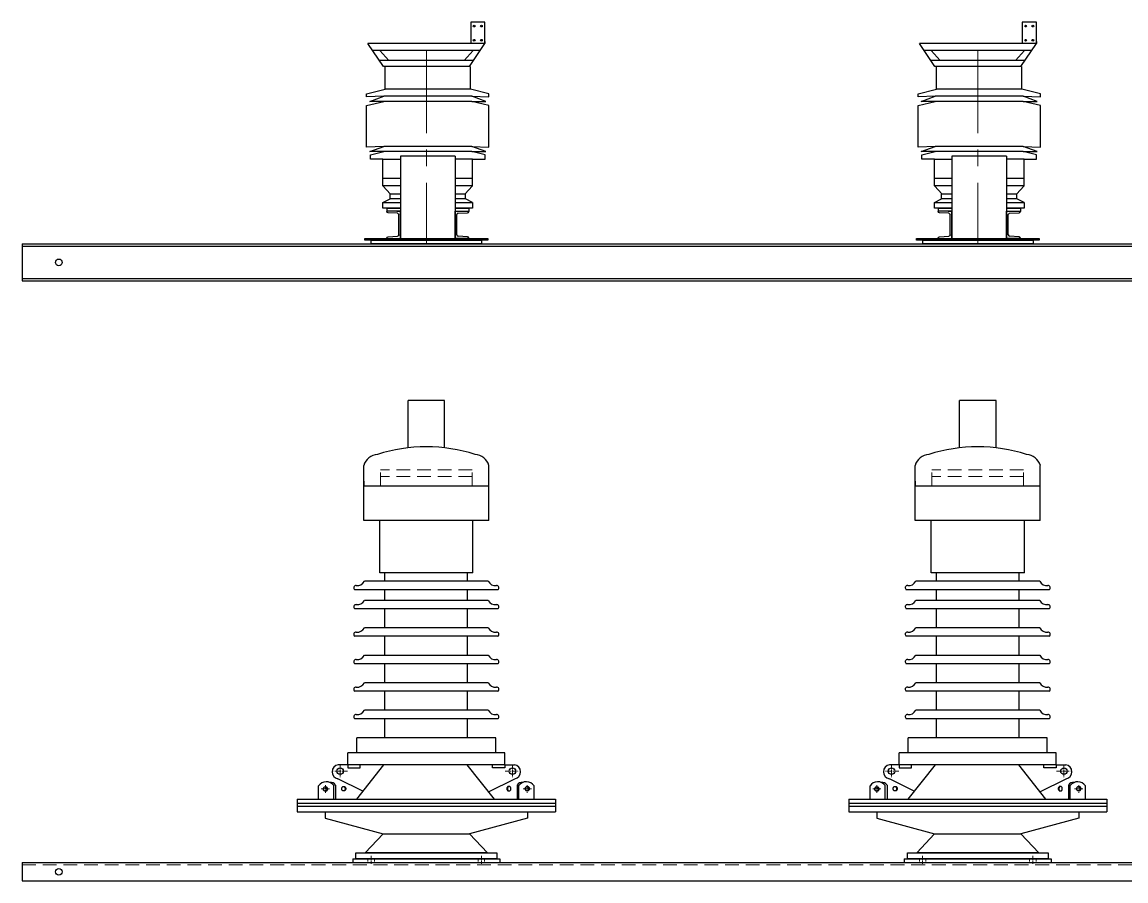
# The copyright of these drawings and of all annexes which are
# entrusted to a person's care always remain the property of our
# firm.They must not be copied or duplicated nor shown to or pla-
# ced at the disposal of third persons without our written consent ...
# Model space of a CAD drawing. Header units: millimetres. Extents: x 10361 to 247647, y -80752 to 9419.
# Drawn here: x 204229 to 207232, y -80752 to -78417 of the extents above; entities that cross this region are included whole.
import ezdxf

# ---------------------------------------------------------------- set-up
doc = ezdxf.new("R2010")
doc.units = ezdxf.units.MM
doc.header["$LTSCALE"] = 300
doc.linetypes.add('CENTER', pattern=[2, 1.25, -0.25, 0.25, -0.25])
doc.linetypes.add('HIDDEN', pattern=[0.375, 0.25, -0.125])
for name, color, linetype, lineweight in [('Center line', 136, 'CENTER', 15), ('HIDDEN', 4, 'HIDDEN', 13), ('HOLE', 250, 'Continuous', 30), ('LINE', 155, 'Continuous', 30)]:
    doc.layers.add(name, color=color, linetype=linetype, lineweight=lineweight)

# ---------------------------------------------------------------- blocks, each defined once
blk = doc.blocks.new('A$C7CA32FAE')
for p, q in [((0, 0), (0, 100)), ((0, 100), (50, 100)), ((6.1, 13), (6.1, 87)), ((11, 92), (45.1, 93.8)), ((50, 100), (50, 98.8)), ((45.1, 6.2), (11, 8)), ((50, 0), (50, 1.2)), ((50, 0), (0, 0))]:
    blk.add_line(p, q)
for centre, start, end in [((11.1, 87), 91.6627, 180), ((45, 98.8), 271.6627, 0), ((11.1, 13), 180, 268.3373), ((45, 1.2), 0, 88.3373)]:
    blk.add_arc(centre, 5, start, end)

msp = doc.modelspace()

# ---------------------------------------------------------------- linework, layer by layer
at = {"layer": 'Center line', "color": 7, "ltscale": 0.6, "true_color": 0xffffff}
for p, q in [((205329, -78494.2, -0.2), (205329, -79020.6, -0.2)), ((206829, -78494.2, -0.2), (206829, -79020.6, -0.2))]:
    msp.add_line(p, q, dxfattribs=at)
at = {"layer": 'Center line', "color": 7, "ltscale": 0.03, "true_color": 0xffffff}
for p, q in [((205094.2, -80437.1, 0), (205094.2, -80470.6, 0)), ((205563, -80437.1, 0), (205563, -80470.6, 0)), ((206594.2, -80437.1, 0), (206594.2, -80470.6, 0)), ((207063, -80437.1, 0), (207063, -80470.6, 0)), ((205114.2, -80453.9, 0), (205077.4, -80453.9, 0)), ((205543, -80453.9, 0), (205579.8, -80453.9, 0)), ((206614.2, -80453.9, 0), (206577.4, -80453.9, 0)), ((207043, -80453.9, 0), (207079.8, -80453.9, 0)), ((205042.8, -80501.8, 0), (205065.4, -80501.8, 0)), ((205054, -80492.1, 0), (205054, -80513.2, 0)), ((205614.4, -80501.8, 0), (205591.8, -80501.8, 0)), ((205603.2, -80492.1, 0), (205603.2, -80513.2, 0)), ((206542.8, -80501.8, 0), (206565.4, -80501.8, 0)), ((206554, -80492.1, 0), (206554, -80513.2, 0)), ((207114.4, -80501.8, 0), (207091.8, -80501.8, 0)), ((207103.2, -80492.1, 0), (207103.2, -80513.2, 0)), ((205178.6, -80684.4, 0), (205178.6, -80706.1, 0)), ((205478.6, -80684.4, 0), (205478.6, -80706.1, 0)), ((206678.6, -80684.4, 0), (206678.6, -80706.1, 0)), ((206978.6, -80684.4, 0), (206978.6, -80706.1, 0))]:
    msp.add_line(p, q, dxfattribs=at)
at = {"layer": 'HIDDEN', "color": 7, "ltscale": 0.5, "true_color": 0xffffff}
for p, q in [((205453.3, -79635, -0.2), (205203.9, -79635, -0.2)), ((205203.9, -79679.4, -0.2), (205203.9, -79635, -0.2)), ((205453.3, -79653.2, -0.2), (205203.9, -79653.2, -0.2)), ((205453.3, -79679.4, -0.2), (205453.3, -79635, -0.2)), ((206953.3, -79635, -0.2), (206703.9, -79635, -0.2)), ((206703.9, -79679.4, -0.2), (206703.9, -79635, -0.2)), ((206953.3, -79653.2, -0.2), (206703.9, -79653.2, -0.2)), ((206953.3, -79679.4, -0.2), (206953.3, -79635, -0.2)), ((204229, -80708.4, 0), (209429, -80708.4, 0))]:
    msp.add_line(p, q, dxfattribs=at)
at = {"layer": 'HIDDEN', "color": 7, "ltscale": 0.03, "true_color": 0xffffff}
for p, q in [((205169.8, -80692.3, 0), (205169.8, -80704.4, 0)), ((205187.3, -80692.3, 0), (205187.3, -80704.4, 0)), ((205469.8, -80692.3, 0), (205469.8, -80704.4, 0)), ((205487.3, -80692.3, 0), (205487.3, -80704.4, 0)), ((206669.8, -80692.3, 0), (206669.8, -80704.4, 0)), ((206687.3, -80692.3, 0), (206687.3, -80704.4, 0)), ((206969.8, -80692.3, 0), (206969.8, -80704.4, 0)), ((206987.3, -80692.3, 0), (206987.3, -80704.4, 0))]:
    msp.add_line(p, q, dxfattribs=at)
at = {"layer": 'HOLE', "color": 7, "true_color": 0xffffff, "elevation": 0, "flags": 128}
for points in [[(205053.3, -80496.3), (205054.2, -80496.4), (205055.1, -80496.7), (205055.9, -80497.3), (205056.6, -80498), (205057.2, -80498.9), (205057.6, -80499.9), (205057.9, -80501), (205058, -80502.1), (205058, -80503.3), (205057.8, -80504.4), (205057.4, -80505.5), (205056.9, -80506.4), (205056.2, -80507.2), (205055.5, -80507.8), (205054.7, -80508.3), (205053.8, -80508.5), (205052.9, -80508.5), (205052, -80508.3), (205051.2, -80507.8), (205050.4, -80507.2), (205049.8, -80506.4), (205049.3, -80505.5), (205048.9, -80504.4), (205048.7, -80503.3), (205048.6, -80502.1), (205048.8, -80501), (205049.1, -80499.9), (205049.5, -80498.9), (205050.1, -80498), (205050.8, -80497.3), (205051.6, -80496.7), (205052.4, -80496.4)], [(205602.5, -80495.4), (205603.4, -80495.6), (205604.3, -80495.9), (205605, -80496.4), (205605.7, -80497.1), (205606.3, -80498), (205606.8, -80499), (205607.1, -80500.1), (205607.2, -80501.3), (205607.2, -80502.4), (205606.9, -80503.6), (205606.6, -80504.6), (205606.1, -80505.6), (205605.4, -80506.4), (205604.7, -80507), (205603.8, -80507.4), (205603, -80507.6), (205602.1, -80507.6), (205601.2, -80507.4), (205600.4, -80507), (205599.6, -80506.4), (205599, -80505.6), (205598.4, -80504.6), (205598.1, -80503.6), (205597.9, -80502.4), (205597.8, -80501.3), (205597.9, -80500.1), (205598.2, -80499), (205598.7, -80498), (205599.3, -80497.1), (205600, -80496.4), (205600.8, -80495.9), (205601.6, -80495.6)], [(206553.3, -80496.3), (206554.2, -80496.4), (206555.1, -80496.7), (206555.9, -80497.3), (206556.6, -80498), (206557.2, -80498.9), (206557.6, -80499.9), (206557.9, -80501), (206558, -80502.1), (206558, -80503.3), (206557.8, -80504.4), (206557.4, -80505.5), (206556.9, -80506.4), (206556.2, -80507.2), (206555.5, -80507.8), (206554.7, -80508.3), (206553.8, -80508.5), (206552.9, -80508.5), (206552, -80508.3), (206551.2, -80507.8), (206550.4, -80507.2), (206549.8, -80506.4), (206549.3, -80505.5), (206548.9, -80504.4), (206548.7, -80503.3), (206548.6, -80502.1), (206548.8, -80501), (206549.1, -80499.9), (206549.5, -80498.9), (206550.1, -80498), (206550.8, -80497.3), (206551.6, -80496.7), (206552.4, -80496.4)], [(207102.5, -80495.4), (207103.4, -80495.6), (207104.3, -80495.9), (207105, -80496.4), (207105.7, -80497.1), (207106.3, -80498), (207106.8, -80499), (207107.1, -80500.1), (207107.2, -80501.3), (207107.2, -80502.4), (207106.9, -80503.6), (207106.6, -80504.6), (207106.1, -80505.6), (207105.4, -80506.4), (207104.7, -80507), (207103.8, -80507.4), (207103, -80507.6), (207102.1, -80507.6), (207101.2, -80507.4), (207100.4, -80507), (207099.6, -80506.4), (207099, -80505.6), (207098.4, -80504.6), (207098.1, -80503.6), (207097.9, -80502.4), (207097.8, -80501.3), (207097.9, -80500.1), (207098.2, -80499), (207098.7, -80498), (207099.3, -80497.1), (207100, -80496.4), (207100.8, -80495.9), (207101.6, -80495.6)]]:
    msp.add_lwpolyline(points, close=True, dxfattribs=at)
for points in [[(205054.2, -80496.4), (205055.1, -80496.3), (205056, -80496.4), (205056.9, -80496.8), (205057.6, -80497.3), (205058.3, -80498.1), (205058.9, -80499), (205059.3, -80500.1), (205059.6, -80501.2), (205059.7, -80502.4), (205059.6, -80503.6), (205059.3, -80504.7), (205058.9, -80505.8), (205058.3, -80506.7), (205057.6, -80507.4), (205056.9, -80508), (205056, -80508.4), (205055.1, -80508.5), (205054.2, -80508.4)], [(205603.3, -80495.5), (205604.3, -80495.4), (205605.2, -80495.6), (205606, -80495.9), (205606.8, -80496.5), (205607.5, -80497.3), (205608.1, -80498.2), (205608.5, -80499.2), (205608.8, -80500.4), (205608.9, -80501.6), (205608.8, -80502.7), (205608.5, -80503.9), (205608.1, -80504.9), (205607.5, -80505.8), (205606.8, -80506.6), (205606, -80507.2), (205605.2, -80507.5), (205604.3, -80507.7), (205603.3, -80507.6)], [(206554.2, -80496.4), (206555.1, -80496.3), (206556, -80496.4), (206556.9, -80496.8), (206557.6, -80497.3), (206558.3, -80498.1), (206558.9, -80499), (206559.3, -80500.1), (206559.6, -80501.2), (206559.7, -80502.4), (206559.6, -80503.6), (206559.3, -80504.7), (206558.9, -80505.8), (206558.3, -80506.7), (206557.6, -80507.4), (206556.9, -80508), (206556, -80508.4), (206555.1, -80508.5), (206554.2, -80508.4)], [(207103.3, -80495.5), (207104.3, -80495.4), (207105.2, -80495.6), (207106, -80495.9), (207106.8, -80496.5), (207107.5, -80497.3), (207108.1, -80498.2), (207108.5, -80499.2), (207108.8, -80500.4), (207108.9, -80501.6), (207108.8, -80502.7), (207108.5, -80503.9), (207108.1, -80504.9), (207107.5, -80505.8), (207106.8, -80506.6), (207106, -80507.2), (207105.2, -80507.5), (207104.3, -80507.7), (207103.3, -80507.6)]]:
    msp.add_lwpolyline(points, dxfattribs=at)
at = {"layer": 'HOLE', "color": 7, "true_color": 0xffffff, "extrusion": (0, 0, -1), "elevation": 0, "flags": 128}
for points in [[(-205103.1, -80495.4), (-205104, -80495.6), (-205104.9, -80495.9), (-205105.7, -80496.4), (-205106.4, -80497.1), (-205107, -80498), (-205107.4, -80499), (-205107.7, -80500.1), (-205107.8, -80501.3), (-205107.8, -80502.4), (-205107.6, -80503.6), (-205107.2, -80504.6), (-205106.7, -80505.6), (-205106, -80506.4), (-205105.3, -80507), (-205104.4, -80507.4), (-205103.6, -80507.6), (-205102.7, -80507.6), (-205101.8, -80507.4), (-205101, -80507), (-205100.2, -80506.4), (-205099.6, -80505.6), (-205099.1, -80504.6), (-205098.7, -80503.6), (-205098.5, -80502.4), (-205098.4, -80501.3), (-205098.6, -80500.1), (-205098.9, -80499), (-205099.3, -80498), (-205099.9, -80497.1), (-205100.6, -80496.4), (-205101.4, -80495.9), (-205102.2, -80495.6)], [(-205554.1, -80495.4), (-205553.2, -80495.6), (-205552.3, -80495.9), (-205551.5, -80496.4), (-205550.8, -80497.1), (-205550.2, -80498), (-205549.8, -80499), (-205549.5, -80500.1), (-205549.4, -80501.3), (-205549.4, -80502.4), (-205549.6, -80503.6), (-205550, -80504.6), (-205550.5, -80505.6), (-205551.2, -80506.4), (-205551.9, -80507), (-205552.7, -80507.4), (-205553.6, -80507.6), (-205554.5, -80507.6), (-205555.4, -80507.4), (-205556.2, -80507), (-205557, -80506.4), (-205557.6, -80505.6), (-205558.1, -80504.6), (-205558.5, -80503.6), (-205558.7, -80502.4), (-205558.7, -80501.3), (-205558.6, -80500.1), (-205558.3, -80499), (-205557.9, -80498), (-205557.3, -80497.1), (-205556.6, -80496.4), (-205555.8, -80495.9), (-205554.9, -80495.6)], [(-206603.1, -80495.4), (-206604, -80495.6), (-206604.9, -80495.9), (-206605.7, -80496.4), (-206606.4, -80497.1), (-206607, -80498), (-206607.4, -80499), (-206607.7, -80500.1), (-206607.8, -80501.3), (-206607.8, -80502.4), (-206607.6, -80503.6), (-206607.2, -80504.6), (-206606.7, -80505.6), (-206606, -80506.4), (-206605.3, -80507), (-206604.4, -80507.4), (-206603.6, -80507.6), (-206602.7, -80507.6), (-206601.8, -80507.4), (-206601, -80507), (-206600.2, -80506.4), (-206599.6, -80505.6), (-206599.1, -80504.6), (-206598.7, -80503.6), (-206598.5, -80502.4), (-206598.4, -80501.3), (-206598.6, -80500.1), (-206598.9, -80499), (-206599.3, -80498), (-206599.9, -80497.1), (-206600.6, -80496.4), (-206601.4, -80495.9), (-206602.2, -80495.6)], [(-207054.1, -80495.4), (-207053.2, -80495.6), (-207052.3, -80495.9), (-207051.5, -80496.4), (-207050.8, -80497.1), (-207050.2, -80498), (-207049.8, -80499), (-207049.5, -80500.1), (-207049.4, -80501.3), (-207049.4, -80502.4), (-207049.6, -80503.6), (-207050, -80504.6), (-207050.5, -80505.6), (-207051.2, -80506.4), (-207051.9, -80507), (-207052.7, -80507.4), (-207053.6, -80507.6), (-207054.5, -80507.6), (-207055.4, -80507.4), (-207056.2, -80507), (-207057, -80506.4), (-207057.6, -80505.6), (-207058.1, -80504.6), (-207058.5, -80503.6), (-207058.7, -80502.4), (-207058.7, -80501.3), (-207058.6, -80500.1), (-207058.3, -80499), (-207057.9, -80498), (-207057.3, -80497.1), (-207056.6, -80496.4), (-207055.8, -80495.9), (-207054.9, -80495.6)]]:
    msp.add_lwpolyline(points, close=True, dxfattribs=at)
for points in [[(-205104, -80495.5), (-205104.9, -80495.4), (-205105.8, -80495.6), (-205106.6, -80495.9), (-205107.4, -80496.5), (-205108.1, -80497.3), (-205108.7, -80498.2), (-205109.1, -80499.2), (-205109.4, -80500.4), (-205109.5, -80501.6), (-205109.4, -80502.7), (-205109.1, -80503.9), (-205108.7, -80504.9), (-205108.1, -80505.8), (-205107.4, -80506.6), (-205106.6, -80507.2), (-205105.8, -80507.5), (-205104.9, -80507.7), (-205104, -80507.6)], [(-205553.2, -80495.5), (-205552.3, -80495.4), (-205551.4, -80495.6), (-205550.5, -80495.9), (-205549.7, -80496.5), (-205549, -80497.3), (-205548.5, -80498.2), (-205548, -80499.2), (-205547.8, -80500.4), (-205547.7, -80501.6), (-205547.8, -80502.7), (-205548, -80503.9), (-205548.5, -80504.9), (-205549, -80505.8), (-205549.7, -80506.6), (-205550.5, -80507.2), (-205551.4, -80507.5), (-205552.3, -80507.7), (-205553.2, -80507.6)], [(-206604, -80495.5), (-206604.9, -80495.4), (-206605.8, -80495.6), (-206606.6, -80495.9), (-206607.4, -80496.5), (-206608.1, -80497.3), (-206608.7, -80498.2), (-206609.1, -80499.2), (-206609.4, -80500.4), (-206609.5, -80501.6), (-206609.4, -80502.7), (-206609.1, -80503.9), (-206608.7, -80504.9), (-206608.1, -80505.8), (-206607.4, -80506.6), (-206606.6, -80507.2), (-206605.8, -80507.5), (-206604.9, -80507.7), (-206604, -80507.6)], [(-207053.2, -80495.5), (-207052.3, -80495.4), (-207051.4, -80495.6), (-207050.5, -80495.9), (-207049.7, -80496.5), (-207049, -80497.3), (-207048.5, -80498.2), (-207048, -80499.2), (-207047.8, -80500.4), (-207047.7, -80501.6), (-207047.8, -80502.7), (-207048, -80503.9), (-207048.5, -80504.9), (-207049, -80505.8), (-207049.7, -80506.6), (-207050.5, -80507.2), (-207051.4, -80507.5), (-207052.3, -80507.7), (-207053.2, -80507.6)]]:
    msp.add_lwpolyline(points, dxfattribs=at)
at = {"layer": 'HOLE', "color": 7, "true_color": 0xffffff}
for centre, radius in [((204329, -79070.6, -0.2), 9), ((205094.2, -80453.9, 0), 8.61), ((205563, -80453.9, 0), 8.61), ((206594.2, -80453.9, 0), 8.61), ((207063, -80453.9, 0), 8.61), ((204329, -80727.3, 0), 9)]:
    msp.add_circle(centre, radius, dxfattribs=at)
at = {"layer": 'LINE', "color": 7, "true_color": 0xffffff}
for p, q in [((205449.3, -78417.4, -0.2), (205449.3, -78475.6, -0.2)), ((205488.1, -78417.4, -0.2), (205449.3, -78417.4, -0.2)), ((205488.1, -78475.6, -0.2), (205488.1, -78417.4, -0.2)), ((206949.3, -78417.4, -0.2), (206949.3, -78475.6, -0.2)), ((206988.1, -78417.4, -0.2), (206949.3, -78417.4, -0.2)), ((206988.1, -78475.6, -0.2), (206988.1, -78417.4, -0.2)), ((205488.1, -78475.6, -0.2), (205169.9, -78475.6, -0.2)), ((205212, -78537.9, -0.2), (205169.9, -78475.6, -0.2)), ((205445.9, -78537.9, -0.2), (205488.1, -78475.6, -0.2)), ((205488.1, -78470.2, -0.2), (205488.1, -78475.6, -0.2)), ((206988.1, -78475.6, -0.2), (206669.9, -78475.6, -0.2)), ((206712, -78537.9, -0.2), (206669.9, -78475.6, -0.2)), ((206945.9, -78537.9, -0.2), (206988.1, -78475.6, -0.2)), ((206988.1, -78470.2, -0.2), (206988.1, -78475.6, -0.2)), ((205475.5, -78494.2, -0.2), (205182.4, -78494.2, -0.2)), ((205226.5, -78521.5, -0.2), (205201.8, -78494.2, -0.2)), ((205431.5, -78521.5, -0.2), (205456.1, -78494.2, -0.2)), ((206975.5, -78494.2, -0.2), (206682.4, -78494.2, -0.2)), ((206726.5, -78521.5, -0.2), (206701.8, -78494.2, -0.2)), ((206931.5, -78521.5, -0.2), (206956.1, -78494.2, -0.2)), ((205457.1, -78521.5, -0.2), (205200.9, -78521.5, -0.2)), ((205445.9, -78537.9, -0.2), (205212, -78537.9, -0.2)), ((205216.6, -78599.7, -0.2), (205216.6, -78537.9, -0.2)), ((205448.7, -78599.7, -0.2), (205448.7, -78537.9, -0.2)), ((206957.1, -78521.5, -0.2), (206700.9, -78521.5, -0.2)), ((206945.9, -78537.9, -0.2), (206712, -78537.9, -0.2)), ((206716.6, -78599.7, -0.2), (206716.6, -78537.9, -0.2)), ((206948.7, -78599.7, -0.2), (206948.7, -78537.9, -0.2)), ((205166.2, -78612.3, -0.2), (205216.6, -78599.7, -0.2)), ((205448.7, -78599.7, -0.2), (205216.6, -78599.7, -0.2)), ((205499.1, -78612.3, -0.2), (205448.7, -78599.7, -0.2)), ((206666.2, -78612.3, -0.2), (206716.6, -78599.7, -0.2)), ((206948.7, -78599.7, -0.2), (206716.6, -78599.7, -0.2)), ((206999.1, -78612.3, -0.2), (206948.7, -78599.7, -0.2)), ((205166.2, -78620.9, -0.2), (205166.2, -78612.3, -0.2)), ((205213.1, -78619.2, -0.2), (205166.2, -78620.9, -0.2)), ((205166.2, -78644.2, -0.2), (205213.1, -78633.1, -0.2)), ((205174.9, -78633.1, -0.2), (205213.1, -78619.2, -0.2)), ((205213.1, -78633.1, -0.2), (205174.9, -78633.1, -0.2)), ((205452.2, -78619.2, -0.2), (205213.1, -78619.2, -0.2)), ((205452.2, -78633.1, -0.2), (205213.1, -78633.1, -0.2)), ((205452.2, -78619.2, -0.2), (205499.1, -78620.9, -0.2)), ((205490.4, -78633.1, -0.2), (205452.2, -78619.2, -0.2)), ((205499.1, -78644.2, -0.2), (205452.2, -78633.1, -0.2)), ((205452.2, -78633.1, -0.2), (205490.4, -78633.1, -0.2)), ((205499.1, -78620.9, -0.2), (205499.1, -78612.3, -0.2)), ((206666.2, -78620.9, -0.2), (206666.2, -78612.3, -0.2)), ((206713.1, -78619.2, -0.2), (206666.2, -78620.9, -0.2)), ((206666.2, -78644.2, -0.2), (206713.1, -78633.1, -0.2)), ((206674.9, -78633.1, -0.2), (206713.1, -78619.2, -0.2)), ((206713.1, -78633.1, -0.2), (206674.9, -78633.1, -0.2)), ((206952.2, -78619.2, -0.2), (206713.1, -78619.2, -0.2)), ((206952.2, -78633.1, -0.2), (206713.1, -78633.1, -0.2)), ((206952.2, -78619.2, -0.2), (206999.1, -78620.9, -0.2)), ((206990.4, -78633.1, -0.2), (206952.2, -78619.2, -0.2)), ((206999.1, -78644.2, -0.2), (206952.2, -78633.1, -0.2)), ((206952.2, -78633.1, -0.2), (206990.4, -78633.1, -0.2)), ((206999.1, -78620.9, -0.2), (206999.1, -78612.3, -0.2)), ((205166.2, -78748.6, -0.2), (205166.2, -78644.2, -0.2)), ((205499.1, -78748.6, -0.2), (205499.1, -78644.2, -0.2)), ((206666.2, -78748.6, -0.2), (206666.2, -78644.2, -0.2)), ((206999.1, -78748.6, -0.2), (206999.1, -78644.2, -0.2)), ((205166.2, -78757.3, -0.2), (205166.2, -78748.6, -0.2)), ((205213.1, -78755.5, -0.2), (205166.2, -78757.3, -0.2)), ((205174.9, -78769.4, -0.2), (205213.1, -78755.5, -0.2)), ((205452.2, -78755.5, -0.2), (205213.1, -78755.5, -0.2)), ((205490.4, -78769.4, -0.2), (205452.2, -78755.5, -0.2)), ((205452.2, -78755.5, -0.2), (205499.1, -78757.3, -0.2)), ((205499.1, -78757.3, -0.2), (205499.1, -78748.6, -0.2)), ((206666.2, -78757.3, -0.2), (206666.2, -78748.6, -0.2)), ((206713.1, -78755.5, -0.2), (206666.2, -78757.3, -0.2)), ((206674.9, -78769.4, -0.2), (206713.1, -78755.5, -0.2)), ((206952.2, -78755.5, -0.2), (206713.1, -78755.5, -0.2)), ((206990.4, -78769.4, -0.2), (206952.2, -78755.5, -0.2)), ((206952.2, -78755.5, -0.2), (206999.1, -78757.3, -0.2)), ((206999.1, -78757.3, -0.2), (206999.1, -78748.6, -0.2)), ((205213.1, -78769.4, -0.2), (205174.9, -78769.4, -0.2)), ((205176.6, -78778.1, -0.2), (205213.1, -78769.4, -0.2)), ((205176.6, -78790.2, -0.2), (205176.6, -78778.1, -0.2)), ((205210.7, -78790.2, -0.2), (205176.6, -78790.2, -0.2)), ((205210.7, -78862.6, -0.2), (205210.7, -78790.2, -0.2)), ((205210.7, -78790.2, -0.2), (205258.1, -78790.2, -0.2)), ((205452.2, -78769.4, -0.2), (205213.1, -78769.4, -0.2)), ((205407.2, -78782, -0.2), (205258.1, -78782, -0.2)), ((205258.1, -78782, -0.2), (205258.1, -79005.7, -0.2)), ((205407.2, -78782, -0.2), (205407.2, -79005.7, -0.2)), ((205454.6, -78790.2, -0.2), (205407.2, -78790.2, -0.2)), ((205488.7, -78778.1, -0.2), (205452.2, -78769.4, -0.2)), ((205452.2, -78769.4, -0.2), (205490.4, -78769.4, -0.2)), ((205454.6, -78862.6, -0.2), (205454.6, -78790.2, -0.2)), ((205454.6, -78790.2, -0.2), (205488.7, -78790.2, -0.2)), ((205488.7, -78790.2, -0.2), (205488.7, -78778.1, -0.2)), ((206713.1, -78769.4, -0.2), (206674.9, -78769.4, -0.2)), ((206676.6, -78778.1, -0.2), (206713.1, -78769.4, -0.2)), ((206676.6, -78790.2, -0.2), (206676.6, -78778.1, -0.2)), ((206710.7, -78790.2, -0.2), (206676.6, -78790.2, -0.2)), ((206710.7, -78862.6, -0.2), (206710.7, -78790.2, -0.2)), ((206710.7, -78790.2, -0.2), (206758.1, -78790.2, -0.2)), ((206952.2, -78769.4, -0.2), (206713.1, -78769.4, -0.2)), ((206907.2, -78782, -0.2), (206758.1, -78782, -0.2)), ((206758.1, -78782, -0.2), (206758.1, -79005.7, -0.2)), ((206907.2, -78782, -0.2), (206907.2, -79005.7, -0.2)), ((206954.6, -78790.2, -0.2), (206907.2, -78790.2, -0.2)), ((206988.7, -78778.1, -0.2), (206952.2, -78769.4, -0.2)), ((206952.2, -78769.4, -0.2), (206990.4, -78769.4, -0.2)), ((206954.6, -78862.6, -0.2), (206954.6, -78790.2, -0.2)), ((206954.6, -78790.2, -0.2), (206988.7, -78790.2, -0.2)), ((206988.7, -78790.2, -0.2), (206988.7, -78778.1, -0.2)), ((205258.1, -78842.8, -0.2), (205210.7, -78842.8, -0.2)), ((205454.6, -78842.8, -0.2), (205407.2, -78842.8, -0.2)), ((206758.1, -78842.8, -0.2), (206710.7, -78842.8, -0.2)), ((206954.6, -78842.8, -0.2), (206907.2, -78842.8, -0.2)), ((205231.5, -78885.5, -0.2), (205210.7, -78862.6, -0.2)), ((205258.1, -78862.6, -0.2), (205210.7, -78862.6, -0.2)), ((205454.6, -78862.6, -0.2), (205407.2, -78862.6, -0.2)), ((205433.8, -78885.5, -0.2), (205454.6, -78862.6, -0.2)), ((206731.5, -78885.5, -0.2), (206710.7, -78862.6, -0.2)), ((206758.1, -78862.6, -0.2), (206710.7, -78862.6, -0.2)), ((206954.6, -78862.6, -0.2), (206907.2, -78862.6, -0.2)), ((206933.8, -78885.5, -0.2), (206954.6, -78862.6, -0.2)), ((205210.7, -78907.7, -0.2), (205230.4, -78898, -0.2)), ((205230.4, -78898, -0.2), (205230.4, -78885.5, -0.2)), ((205258.1, -78898, -0.2), (205230.4, -78898, -0.2)), ((205258.1, -78885.5, -0.2), (205231.5, -78885.5, -0.2)), ((205433.8, -78885.5, -0.2), (205407.2, -78885.5, -0.2)), ((205434.9, -78898, -0.2), (205407.2, -78898, -0.2)), ((205434.9, -78898, -0.2), (205434.9, -78885.5, -0.2)), ((205454.6, -78907.7, -0.2), (205434.9, -78898, -0.2)), ((206710.7, -78907.7, -0.2), (206730.4, -78898, -0.2)), ((206730.4, -78898, -0.2), (206730.4, -78885.5, -0.2)), ((206758.1, -78898, -0.2), (206730.4, -78898, -0.2)), ((206758.1, -78885.5, -0.2), (206731.5, -78885.5, -0.2)), ((206933.8, -78885.5, -0.2), (206907.2, -78885.5, -0.2)), ((206934.9, -78898, -0.2), (206907.2, -78898, -0.2)), ((206934.9, -78898, -0.2), (206934.9, -78885.5, -0.2)), ((206954.6, -78907.7, -0.2), (206934.9, -78898, -0.2)), ((205220.8, -78923.7, -0.2), (205220.8, -78931.2, -0.2)), ((205220.8, -78923.7, -0.2), (205258.1, -78923.7, -0.2)), ((205248, -78931.2, -0.2), (205258.1, -78931.2, -0.2)), ((205427, -78923.7, -0.2), (205407.2, -78923.7, -0.2)), ((205407.2, -78923.7, -0.2), (205444.5, -78923.7, -0.2)), ((205407.2, -78931.2, -0.2), (205417.3, -78931.2, -0.2)), ((205444.5, -78923.7, -0.2), (205444.5, -78931.2, -0.2)), ((206720.8, -78923.7, -0.2), (206720.8, -78931.2, -0.2)), ((206720.8, -78923.7, -0.2), (206758.1, -78923.7, -0.2)), ((206748, -78931.2, -0.2), (206758.1, -78931.2, -0.2)), ((206927, -78923.7, -0.2), (206907.2, -78923.7, -0.2)), ((206907.2, -78923.7, -0.2), (206944.5, -78923.7, -0.2)), ((206907.2, -78931.2, -0.2), (206917.3, -78931.2, -0.2)), ((206944.5, -78923.7, -0.2), (206944.5, -78931.2, -0.2)), ((204229, -79020.6, -0.2), (209429, -79020.6, -0.2)), ((204229, -79020.6, -0.2), (204229, -79120.6, -0.2)), ((204229, -79026.6, -0.2), (209429, -79026.6, -0.2)), ((204279, -79020.6, -0.2), (204379, -79020.6, -0.2)), ((205429, -79020.6, -0.2), (205229, -79020.6, -0.2)), ((206929, -79020.6, -0.2), (206729, -79020.6, -0.2)), ((204229, -79114.6, -0.2), (209429, -79114.6, -0.2)), ((204229, -79120.6, -0.2), (209429, -79120.6, -0.2)), ((205378.3, -79446.5, -0.2), (205278.9, -79446.5, -0.2)), ((205278.9, -79575.1, -0.2), (205278.9, -79446.5, -0.2)), ((205378.3, -79575.1, -0.2), (205378.3, -79446.5, -0.2)), ((206878.3, -79446.5, -0.2), (206778.9, -79446.5, -0.2)), ((206778.9, -79575.1, -0.2), (206778.9, -79446.5, -0.2)), ((206878.3, -79575.1, -0.2), (206878.3, -79446.5, -0.2)), ((205158.3, -79679.4, -0.2), (205158.3, -79622.9, -0.2)), ((205498.8, -79679.4, -0.2), (205498.8, -79622.9, -0.2)), ((206658.3, -79679.4, -0.2), (206658.3, -79622.9, -0.2)), ((206998.8, -79679.4, -0.2), (206998.8, -79622.9, -0.2)), ((205158.3, -79772.5, -0.2), (205158.3, -79665.8, -0.2)), ((205158.3, -79665.8, -0.2), (205158.3, -79679.4, -0.2)), ((205498.8, -79679.4, -0.2), (205158.3, -79679.4, -0.2)), ((205498.8, -79772.5, -0.2), (205498.8, -79665.8, -0.2)), ((206658.3, -79772.5, -0.2), (206658.3, -79665.8, -0.2)), ((206658.3, -79665.8, -0.2), (206658.3, -79679.4, -0.2)), ((206998.8, -79679.4, -0.2), (206658.3, -79679.4, -0.2)), ((206998.8, -79772.5, -0.2), (206998.8, -79665.8, -0.2)), ((205498.8, -79772.5, -0.2), (205158.3, -79772.5, -0.2)), ((205201.8, -79914.8, -0.2), (205201.8, -79772.5, -0.2)), ((205455.4, -79914.8, -0.2), (205455.4, -79772.5, -0.2)), ((206998.8, -79772.5, -0.2), (206658.3, -79772.5, -0.2)), ((206701.8, -79914.8, -0.2), (206701.8, -79772.5, -0.2)), ((206955.4, -79914.8, -0.2), (206955.4, -79772.5, -0.2)), ((205455.4, -79914.8, -0.2), (205201.8, -79914.8, -0.2)), ((205216.2, -79937.8, 0), (205216.2, -79914.8, 0)), ((205441, -79937.8, 0), (205441, -79914.8, 0)), ((206955.4, -79914.8, -0.2), (206701.8, -79914.8, -0.2)), ((206716.2, -79937.8, 0), (206716.2, -79914.8, 0)), ((206941, -79937.8, 0), (206941, -79914.8, 0)), ((205523, -79960.7, -0.2), (205134.2, -79960.7, -0.2)), ((205497.2, -79937.8, -0.2), (205160, -79937.8, -0.2)), ((205481.2, -79937.8, -0.2), (205176, -79937.8, -0.2)), ((205216.2, -79989.5, 0), (205216.2, -79960.7, 0)), ((205441, -79989.5, 0), (205441, -79960.7, 0)), ((207023, -79960.7, -0.2), (206634.2, -79960.7, -0.2)), ((206997.2, -79937.8, -0.2), (206660, -79937.8, -0.2)), ((206981.2, -79937.8, -0.2), (206676, -79937.8, -0.2)), ((206716.2, -79989.5, 0), (206716.2, -79960.7, 0)), ((206941, -79989.5, 0), (206941, -79960.7, 0)), ((205497.2, -79989.5, -0.1), (205160, -79989.5, -0.1)), ((205481.2, -79989.5, -0.1), (205176, -79989.5, -0.1)), ((206997.2, -79989.5, -0.1), (206660, -79989.5, -0.1)), ((206981.2, -79989.5, -0.1), (206676, -79989.5, -0.1)), ((205523, -80012.5, -0.1), (205134.2, -80012.5, -0.1)), ((205216.2, -80064.2, 0), (205216.2, -80012.5, 0)), ((205441, -80064.2, 0), (205441, -80012.5, 0)), ((207023, -80012.5, -0.1), (206634.2, -80012.5, -0.1)), ((206716.2, -80064.2, 0), (206716.2, -80012.5, 0)), ((206941, -80064.2, 0), (206941, -80012.5, 0)), ((205497.2, -80064.2, -0.1), (205160, -80064.2, -0.1)), ((205481.2, -80064.2, -0.1), (205176, -80064.2, -0.1)), ((206997.2, -80064.2, -0.1), (206660, -80064.2, -0.1)), ((206981.2, -80064.2, -0.1), (206676, -80064.2, -0.1)), ((205523, -80087.2, -0.1), (205134.2, -80087.2, -0.1)), ((205216.2, -80139, 0), (205216.2, -80087.2, 0)), ((205441, -80139, 0), (205441, -80087.2, 0)), ((207023, -80087.2, -0.1), (206634.2, -80087.2, -0.1)), ((206716.2, -80139, 0), (206716.2, -80087.2, 0)), ((206941, -80139, 0), (206941, -80087.2, 0)), ((205497.2, -80139, -0.1), (205160, -80139, -0.1)), ((205481.2, -80139, -0.1), (205176, -80139, -0.1)), ((206997.2, -80139, -0.1), (206660, -80139, -0.1)), ((206981.2, -80139, -0.1), (206676, -80139, -0.1)), ((205523, -80161.9, -0.1), (205134.2, -80161.9, -0.1)), ((205216.2, -80213.7, 0), (205216.2, -80161.9, 0)), ((205441, -80213.7, 0), (205441, -80161.9, 0)), ((207023, -80161.9, -0.1), (206634.2, -80161.9, -0.1)), ((206716.2, -80213.7, 0), (206716.2, -80161.9, 0)), ((206941, -80213.7, 0), (206941, -80161.9, 0)), ((205497.2, -80213.7, -0.1), (205160, -80213.7, -0.1)), ((205481.2, -80213.7, -0.1), (205176, -80213.7, -0.1)), ((206997.2, -80213.7, -0.1), (206660, -80213.7, -0.1)), ((206981.2, -80213.7, -0.1), (206676, -80213.7, -0.1)), ((205523, -80236.6, -0.1), (205134.2, -80236.6, -0.1)), ((205216.2, -80288.4, 0), (205216.2, -80236.6, 0)), ((205441, -80288.4, 0), (205441, -80236.6, 0)), ((207023, -80236.6, -0.1), (206634.2, -80236.6, -0.1)), ((206716.2, -80288.4, 0), (206716.2, -80236.6, 0)), ((206941, -80288.4, 0), (206941, -80236.6, 0)), ((205497.2, -80288.4, 0), (205160, -80288.4, 0)), ((205481.2, -80288.4, 0), (205176, -80288.4, 0)), ((206997.2, -80288.4, 0), (206660, -80288.4, 0)), ((206981.2, -80288.4, 0), (206676, -80288.4, 0)), ((205523, -80311.3, 0), (205134.2, -80311.3, 0)), ((205216.2, -80363.1, 0), (205216.2, -80311.3, 0)), ((205441, -80363.1, 0), (205441, -80311.3, 0)), ((207023, -80311.3, 0), (206634.2, -80311.3, 0)), ((206716.2, -80363.1, 0), (206716.2, -80311.3, 0)), ((206941, -80363.1, 0), (206941, -80311.3, 0)), ((205517.8, -80363.1, 0), (205139.4, -80363.1, 0)), ((205139.4, -80404.2, 0), (205139.4, -80363.1, 0)), ((205517.8, -80404.2, 0), (205517.8, -80363.1, 0)), ((207017.8, -80363.1, 0), (206639.4, -80363.1, 0)), ((206639.4, -80404.2, 0), (206639.4, -80363.1, 0)), ((207017.8, -80404.2, 0), (207017.8, -80363.1, 0)), ((205542.3, -80404.2, 0), (205114.9, -80404.2, 0)), ((205114.9, -80436.5, 0), (205114.9, -80404.2, 0)), ((205542.3, -80436.5, 0), (205542.3, -80404.2, 0)), ((207042.3, -80404.2, 0), (206614.9, -80404.2, 0)), ((206614.9, -80436.5, 0), (206614.9, -80404.2, 0)), ((207042.3, -80436.5, 0), (207042.3, -80404.2, 0)), ((205542.3, -80436.5, 0), (205088.8, -80436.5, 0)), ((205114.9, -80436.5, 0), (205114.9, -80445, 0)), ((205212.5, -80436.5, 0), (205138.4, -80529.8, 0)), ((205148.4, -80445, 0), (205148.4, -80436.5, 0)), ((205439.1, -80436.5, 0), (205513.2, -80529.8, 0)), ((205508.8, -80445, 0), (205508.8, -80436.5, 0)), ((205542.3, -80436.5, 0), (205542.3, -80445, 0)), ((205542.3, -80436.5, 0), (205568.4, -80436.5, 0)), ((207042.3, -80436.5, 0), (206588.8, -80436.5, 0)), ((206614.9, -80436.5, 0), (206614.9, -80445, 0)), ((206712.5, -80436.5, 0), (206638.4, -80529.8, 0)), ((206648.4, -80445, 0), (206648.4, -80436.5, 0)), ((206939.1, -80436.5, 0), (207013.2, -80529.8, 0)), ((207008.8, -80445, 0), (207008.8, -80436.5, 0)), ((207042.3, -80436.5, 0), (207042.3, -80445, 0)), ((207042.3, -80436.5, 0), (207068.4, -80436.5, 0)), ((205114.9, -80445, 0), (205148.4, -80445, 0)), ((205542.3, -80445, 0), (205508.8, -80445, 0)), ((206614.9, -80445, 0), (206648.4, -80445, 0)), ((207042.3, -80445, 0), (207008.8, -80445, 0)), ((205035.6, -80529.8, 0), (205035.6, -80493.6, 0)), ((205076.8, -80529.8, 0), (205076.8, -80492.8, 0)), ((205081.8, -80491.9, 0), (205081.8, -80529.8, 0)), ((205155.8, -80508, 0), (205088.2, -80474.8, 0)), ((205497.4, -80509.9, 0), (205569, -80474.8, 0)), ((205575.4, -80491.9, 0), (205575.4, -80529.8, 0)), ((205580.3, -80529.8, 0), (205580.3, -80492.8, 0)), ((205621.6, -80529.8, 0), (205621.6, -80493.6, 0)), ((206535.6, -80529.8, 0), (206535.6, -80493.6, 0)), ((206576.8, -80529.8, 0), (206576.8, -80492.8, 0)), ((206581.8, -80491.9, 0), (206581.8, -80529.8, 0)), ((206655.8, -80508, 0), (206588.2, -80474.8, 0)), ((206997.4, -80509.9, 0), (207069, -80474.8, 0)), ((207075.4, -80491.9, 0), (207075.4, -80529.8, 0)), ((207080.3, -80529.8, 0), (207080.3, -80492.8, 0)), ((207121.6, -80529.8, 0), (207121.6, -80493.6, 0)), ((204977.5, -80529.8, 0), (205679.7, -80529.8, 0)), ((204977.5, -80529.8, 0), (204977.5, -80564.4, 0)), ((205679.7, -80529.8, 0), (205679.7, -80564.4, 0)), ((206477.5, -80529.8, 0), (207179.7, -80529.8, 0)), ((206477.5, -80529.8, 0), (206477.5, -80564.4, 0)), ((207179.7, -80529.8, 0), (207179.7, -80564.4, 0)), ((204977.5, -80540.9, 0), (205679.7, -80540.9, 0)), ((204977.5, -80549.2, 0), (205679.7, -80549.2, 0)), ((206477.5, -80540.9, 0), (207179.7, -80540.9, 0)), ((206477.5, -80549.2, 0), (207179.7, -80549.2, 0)), ((204977.5, -80564.4, 0), (205679.7, -80564.4, 0)), ((205053.8, -80564.4, 0), (205053.8, -80581.5, 0)), ((205053.8, -80581.5, 0), (205211.1, -80624.5, 0)), ((205603.4, -80581.5, 0), (205446.1, -80624.5, 0)), ((205603.4, -80564.4, 0), (205603.4, -80581.5, 0)), ((206477.5, -80564.4, 0), (207179.7, -80564.4, 0)), ((206553.8, -80564.4, 0), (206553.8, -80581.5, 0)), ((206553.8, -80581.5, 0), (206711.1, -80624.5, 0)), ((207103.4, -80581.5, 0), (206946.1, -80624.5, 0)), ((207103.4, -80564.4, 0), (207103.4, -80581.5, 0)), ((205162.6, -80675.6, 0), (205211.1, -80624.5, 0)), ((205211.1, -80624.5, 0), (205446.1, -80624.5, 0)), ((205494.6, -80675.6, 0), (205446.1, -80624.5, 0)), ((206662.6, -80675.6, 0), (206711.1, -80624.5, 0)), ((206711.1, -80624.5, 0), (206946.1, -80624.5, 0)), ((206994.6, -80675.6, 0), (206946.1, -80624.5, 0)), ((205494.6, -80675.6, 0), (205162.6, -80675.6, 0)), ((206994.6, -80675.6, 0), (206662.6, -80675.6, 0)), ((204229, -80702.3, 0), (204229, -80752.3, 0)), ((204229, -80702.3, 0), (209429, -80702.3, 0)), ((205128.6, -80692.3, 0), (205528.6, -80692.3, 0)), ((205128.6, -80692.3, 0), (205128.6, -80702.3, 0)), ((205128.6, -80702.3, 0), (205528.6, -80702.3, 0)), ((205528.6, -80692.3, 0), (205528.6, -80702.3, 0)), ((206628.6, -80692.3, 0), (207028.6, -80692.3, 0)), ((206628.6, -80692.3, 0), (206628.6, -80702.3, 0)), ((206628.6, -80702.3, 0), (207028.6, -80702.3, 0)), ((207028.6, -80692.3, 0), (207028.6, -80702.3, 0)), ((204229, -80752.3, 0), (209429, -80752.3, 0))]:
    msp.add_line(p, q, dxfattribs=at)
at = {"layer": 'LINE', "color": 7, "true_color": 0xffffff, "elevation": -0.2}
for points in [[(205258.1, -78923.7), (205210.7, -78923.7), (205210.7, -78907.7), (205258.1, -78907.7)], [(205407.2, -78907.7), (205454.6, -78907.7), (205454.6, -78923.7), (205407.2, -78923.7)], [(206758.1, -78923.7), (206710.7, -78923.7), (206710.7, -78907.7), (206758.1, -78907.7)], [(206907.2, -78907.7), (206954.6, -78907.7), (206954.6, -78923.7), (206907.2, -78923.7)]]:
    msp.add_lwpolyline(points, dxfattribs=at)
at = {"layer": 'LINE', "color": 7, "true_color": 0xffffff}
for points, elevation in [([(205161.6, -79010.6), (205161.6, -79005.7), (205496.1, -79005.7), (205496.1, -79010.6)], -0.2), ([(205179, -79010.6), (205479, -79010.6), (205479, -79020.6), (205179, -79020.6)], -0.2), ([(206661.6, -79010.6), (206661.6, -79005.7), (206996.1, -79005.7), (206996.1, -79010.6)], -0.2), ([(206679, -79010.6), (206979, -79010.6), (206979, -79020.6), (206679, -79020.6)], -0.2), ([(205137.2, -80692.3), (205137.2, -80675.6), (205520.3, -80675.6), (205520.3, -80692.3)], 0), ([(206637.2, -80692.3), (206637.2, -80675.6), (207020.3, -80675.6), (207020.3, -80692.3)], 0)]:
    msp.add_lwpolyline(points, close=True, dxfattribs=dict(at, elevation=elevation))
for centre in [(205458.9, -78428.3, -0.2), (205478.4, -78428.3, -0.2), (206958.9, -78428.3, -0.2), (206978.4, -78428.3, -0.2), (205458.9, -78466.8, -0.2), (205478.4, -78466.8, -0.2), (206958.9, -78466.8, -0.2), (206978.4, -78466.8, -0.2)]:
    msp.add_circle(centre, 2.43, dxfattribs=at)
for centre, radius, start, end in [((205198.7, -79634.8, -0.2), 42.1, 94.3177, 163.5462), ((205328.6, -80012.1, -0.2), 439.9, 72.3945, 107.6055), ((205458.5, -79634.8, -0.2), 42.1, 16.4538, 85.6823), ((206698.7, -79634.8, -0.2), 42.1, 94.3177, 163.5462), ((206828.6, -80012.1, -0.2), 439.9, 72.3945, 107.6055), ((206958.5, -79634.8, -0.2), 42.1, 16.4538, 85.6823), ((205137.4, -79955.5, -0.2), 6.11, 83.8858, 238.6853), ((205140.7, -79927.9, -0.2), 21.7, 262.8776, 332.9351), ((205516.5, -79927.9, -0.2), 21.7, 207.0649, 277.1224), ((205519.8, -79955.5, -0.2), 6.11, 301.3147, 96.1142), ((206637.4, -79955.5, -0.2), 6.11, 83.8858, 238.6853), ((206640.7, -79927.9, -0.2), 21.7, 262.8776, 332.9351), ((207016.5, -79927.9, -0.2), 21.7, 207.0649, 277.1224), ((207019.8, -79955.5, -0.2), 6.11, 301.3147, 96.1142), ((205140.7, -79979.7, -0.1), 21.7, 262.8776, 332.9351), ((205516.5, -79979.7, -0.1), 21.7, 207.0649, 277.1224), ((206640.7, -79979.7, -0.1), 21.7, 262.8776, 332.9351), ((207016.5, -79979.7, -0.1), 21.7, 207.0649, 277.1224), ((205137.4, -80007.2, -0.1), 6.11, 83.8858, 238.6853), ((205519.8, -80007.2, -0.1), 6.11, 301.3147, 96.1142), ((206637.4, -80007.2, -0.1), 6.11, 83.8858, 238.6853), ((207019.8, -80007.2, -0.1), 6.11, 301.3147, 96.1142), ((205137.4, -80082, -0.1), 6.11, 83.8858, 238.6853), ((205140.7, -80054.4, -0.1), 21.7, 262.8776, 332.9351), ((205516.5, -80054.4, -0.1), 21.7, 207.0649, 277.1224), ((205519.8, -80082, -0.1), 6.11, 301.3147, 96.1142), ((206637.4, -80082, -0.1), 6.11, 83.8858, 238.6853), ((206640.7, -80054.4, -0.1), 21.7, 262.8776, 332.9351), ((207016.5, -80054.4, -0.1), 21.7, 207.0649, 277.1224), ((207019.8, -80082, -0.1), 6.11, 301.3147, 96.1142), ((205140.7, -80129.1, -0.1), 21.7, 262.8776, 332.9351), ((205516.5, -80129.1, -0.1), 21.7, 207.0649, 277.1224), ((206640.7, -80129.1, -0.1), 21.7, 262.8776, 332.9351), ((207016.5, -80129.1, -0.1), 21.7, 207.0649, 277.1224), ((205137.4, -80156.7, -0.1), 6.11, 83.8858, 238.6853), ((205519.8, -80156.7, -0.1), 6.11, 301.3147, 96.1142), ((206637.4, -80156.7, -0.1), 6.11, 83.8858, 238.6853), ((207019.8, -80156.7, -0.1), 6.11, 301.3147, 96.1142), ((205137.4, -80231.4, -0.1), 6.11, 83.8858, 238.6853), ((205140.7, -80203.8, -0.1), 21.7, 262.8776, 332.9351), ((205516.5, -80203.8, -0.1), 21.7, 207.0649, 277.1224), ((205519.8, -80231.4, -0.1), 6.11, 301.3147, 96.1142), ((206637.4, -80231.4, -0.1), 6.11, 83.8858, 238.6853), ((206640.7, -80203.8, -0.1), 21.7, 262.8776, 332.9351), ((207016.5, -80203.8, -0.1), 21.7, 207.0649, 277.1224), ((207019.8, -80231.4, -0.1), 6.11, 301.3147, 96.1142), ((205140.7, -80278.5, 0), 21.7, 262.8776, 332.9351), ((205516.5, -80278.5, 0), 21.7, 207.0649, 277.1224), ((206640.7, -80278.5, 0), 21.7, 262.8776, 332.9351), ((207016.5, -80278.5, 0), 21.7, 207.0649, 277.1224), ((205137.4, -80306.1, 0), 6.11, 83.8858, 238.6853), ((205519.8, -80306.1, 0), 6.11, 301.3147, 96.1142), ((206637.4, -80306.1, 0), 6.11, 83.8858, 238.6853), ((207019.8, -80306.1, 0), 6.11, 301.3147, 96.1142), ((205091.6, -80455.7, 0), 19.4, 98.5481, 259.7845), ((205565.5, -80455.7, 0), 19.4, 280.2155, 81.4519), ((206591.6, -80455.7, 0), 19.4, 98.5481, 259.7845), ((207065.5, -80455.7, 0), 19.4, 280.2155, 81.4519), ((205056.5, -80508.3, 0), 25.6, 37.3352, 144.9889), ((205068, -80500.8, 0), 16.4, 32.4936, 97.502), ((205589.2, -80500.8, 0), 16.4, 82.498, 147.5064), ((205600.7, -80508.3, 0), 25.6, 35.0111, 142.6648), ((206556.5, -80508.3, 0), 25.6, 37.3352, 144.9889), ((206568, -80500.8, 0), 16.4, 32.4936, 97.502), ((207089.2, -80500.8, 0), 16.4, 82.498, 147.5064), ((207100.7, -80508.3, 0), 25.6, 35.0111, 142.6648)]:
    msp.add_arc(centre, radius, start, end, dxfattribs=at)

# ---------------------------------------------------------------- block references
for p, xscale, yscale, zscale in [((205258.1, -79005.8, -0.2), -0.7458713350933976, 0.7458713349569734, 0.7458713349813282), ((205407.2, -79005.8, -0.2), 0.7458713350933976, 0.7458713350933976, 0.7458713350933976), ((206758.1, -79005.8, -0.2), -0.7458713350933976, 0.7458713349569734, 0.7458713349813282), ((206907.2, -79005.8, -0.2), 0.7458713350933976, 0.7458713350933976, 0.7458713350933976)]:
    msp.add_blockref('A$C7CA32FAE', p, dxfattribs=dict(at, xscale=xscale, yscale=yscale, zscale=zscale))

doc.saveas('drawing.dxf')
